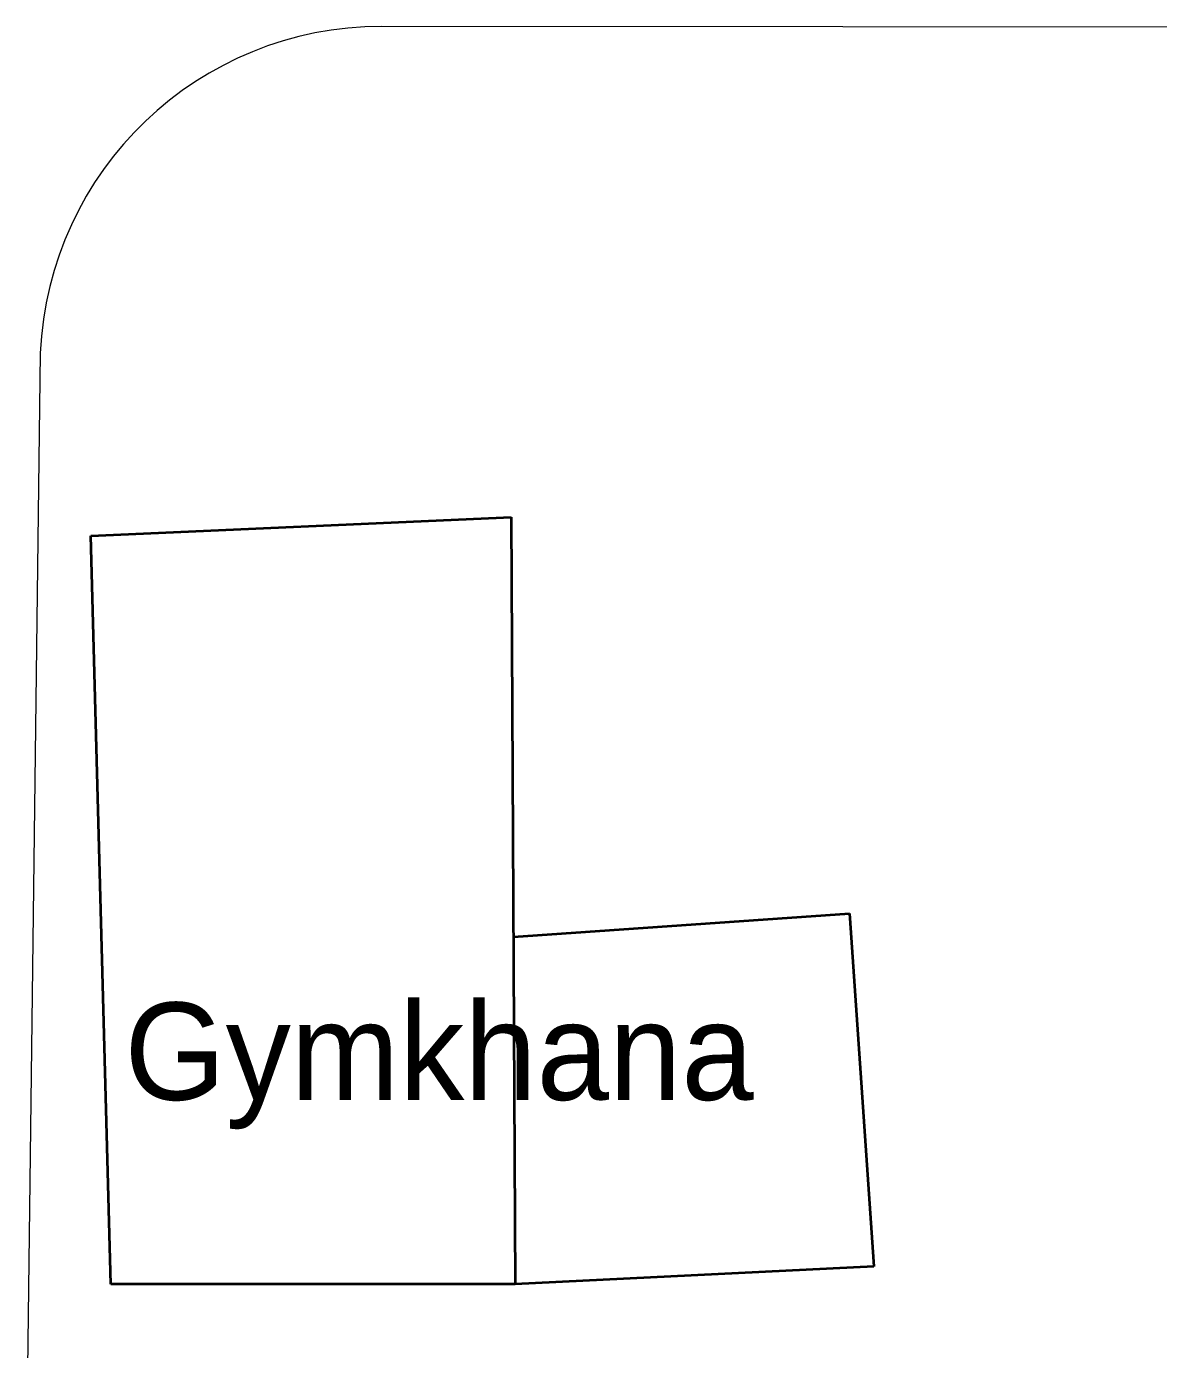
# Model space of a CAD drawing. Header units: millimetres. Extents: x -47 to 2833, y -462 to 688.
# Drawn here: x 1997.33 to 2020.6, y 318.86 to 346.04 of the extents above; entities that cross this region are included whole.
import ezdxf

# ---------------------------------------------------------------- set-up
doc = ezdxf.new("R2010")
doc.units = ezdxf.units.MM
doc.header["$LTSCALE"] = 0.1
doc.header["$MEASUREMENT"] = 0
doc.layers.add('BOUNDRY', color=140, linetype='Continuous', lineweight=18)
doc.layers.add('BUILT UP', color=1, linetype='Continuous', lineweight=35)
doc.layers.add('TXT', color=7, linetype='Continuous')
doc.styles.get("Standard").update_dxf_attribs({"font": 'GOTHIC.TTF'})

msp = doc.modelspace()

# ---------------------------------------------------------------- linework, layer by layer
at = {"layer": 'BOUNDRY', "color": 140}
msp.add_lwpolyline([(2045.70339, 345.29558, 0.15596663), (2042.54261, 346.01369), (2004.6359, 346.04433, 0.40169405), (1997.6191, 339.33336), (1997.334, 316.81721)], format="xyb", dxfattribs=at)
at = {"layer": 'BUILT UP', "color": 1}
for p, q in [((1998.65817, 335.57426), (2007.2953, 335.96068)), ((2007.2953, 335.96068), (2007.37831, 320.20216)), ((1999.06943, 320.20216), (1998.65817, 335.57426)), ((2007.34073, 327.33728), (2014.24517, 327.81813)), ((2014.24517, 327.81813), (2014.75055, 320.5613)), ((2014.75055, 320.5613), (2007.37831, 320.20216)), ((2007.37831, 320.20216), (1999.06943, 320.20216))]:
    msp.add_line(p, q, dxfattribs=at)

# ---------------------------------------------------------------- texts
at = {"layer": 'TXT'}
msp.add_text('Gymkhana', height=2, dxfattribs=at).set_placement((1999.34873, 323.98579))

doc.saveas('drawing.dxf')
